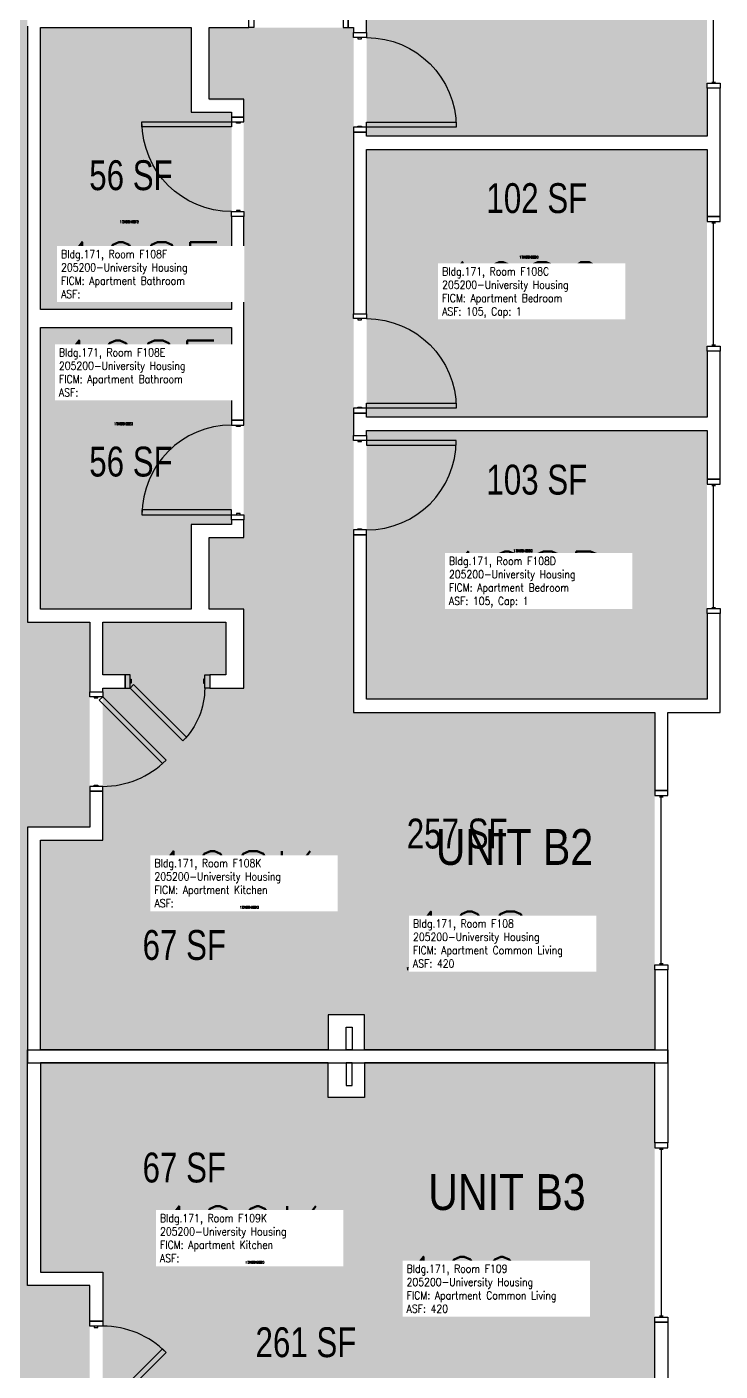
# Model space of a CAD drawing. Header units: inches. Extents: x -93 to 1642, y -75 to 1661.
# Drawn here: x 1364 to 1642, y 829 to 1369 of the extents above; entities that cross this region are included whole.
import ezdxf
from ezdxf.enums import TextEntityAlignment as Align

# ---------------------------------------------------------------- set-up
doc = ezdxf.new("R2010")
doc.units = ezdxf.units.IN
doc.header["$LTSCALE"] = 96
doc.header["$MEASUREMENT"] = 0
for name, color, linetype in [('A-AREA-IDEN', 1, 'Continuous'), ('A-DOOR', 2, 'Continuous'), ('A-GLAZ', 1, 'Continuous'), ('A-IDEN-RNUM', 7, 'Continuous'), ('A-IDEN-SNUM', 4, 'Continuous'), ('A-IDEN-VNUM', 4, 'Continuous'), ('A-WALL', 5, 'Continuous'), ('AREA-TEXT', 3, 'Continuous'), ('Rooms-Category-Color', 7, 'Continuous'), ('Rooms-College-Color', 7, 'Continuous'), ('Rooms-Department-Color', 7, 'Continuous'), ('Rooms-Division-Color', 7, 'Continuous'), ('Rooms-Information', 7, 'Continuous')]:
    doc.layers.add(name, color=color, linetype=linetype)
doc.styles.add('AREA', font='arial.ttf', dxfattribs={"width": 0.75, "height": 12})
doc.styles.add('ROOMSNUMBER', font='txt.shx', dxfattribs={"height": 0.03})
doc.styles.add('ROOMVNUMBER', font='simplex.shx', dxfattribs={"width": 0.85})
doc.styles.get("Standard").update_dxf_attribs({"font": 'ARIALN.TTF'})

msp = doc.modelspace()

# ---------------------------------------------------------------- hatches: boundary and pattern name
h = msp.add_hatch()
h.set_pattern_fill('ANSI31', color=256, angle=-90, style=0)
h.set_pattern_definition([(315, (2014.96835, 1557.48048), (0.088388348, 0.088388348), [])])
h.paths.add_polyline_path([(1431.02, 1226.01), (1431.02, 1167.28), (1421.81, 1167.28), (1421.81, 1226.01)], flags=9)
at = {"layer": 'Rooms-Category-Color', "true_color": 0xadadad}
for points in [[(185.13, 1382.5), (274.52, 1382.5), (274.52, 1407.5), (356.84, 1407.5), (356.84, 1382.5), (685.25, 1382.5), (685.25, 1369), (693.25, 1369), (693.25, 1374), (724.88, 1374), (733.25, 1374), (733.25, 1372.5), (737.25, 1372.5), (737.25, 1477.5), (824.12, 1477.5), (824.12, 1382.5), (1192.16, 1382.5), (1192.16, 1407.5), (1274.48, 1407.5), (1274.48, 1382.5), (1363.87, 1382.5), (1363.87, 1322.5), (1138.87, 1322.5), (1138.87, 1202.75), (1051.88, 1202.75), (1051.88, 1322.5), (935.89, 1322.5), (935.89, 1286.5), (785.25, 1286.5), (785.25, 1300), (777.25, 1300), (777.25, 1295), (737.25, 1295), (737.25, 1296.5), (733.25, 1296.5), (733.25, 1286.5), (713.23, 1286.5), (622.11, 1286.5), (622.11, 1322.5), (185.13, 1322.5)], [(1363.87, 211), (1303.87, 211), (1303.87, 332.39), (1278.87, 332.39), (1278.87, 414.72), (1303.87, 414.72), (1303.87, 1145.53), (1303.87, 1145.53), (1303.87, 1227.86), (1303.87, 1227.86), (1303.87, 1322.5), (1363.87, 1322.5), (1363.87, 1130.22), (1388.87, 1130.22), (1388.87, 1047.89), (1363.87, 1047.89), (1363.87, 863.86), (1388.87, 863.86), (1388.87, 781.53), (1363.87, 781.53), (1363.87, 353.5), (1363.25, 353.5), (1363.25, 244), (1363.87, 244), (1363.87, 243)]]:
    msp.add_hatch(color=253, dxfattribs=at).paths.add_polyline_path(points)
at = {"layer": 'Rooms-Category-Color', "true_color": 0x728ef3}
for points in [[(1636.87, 1325.37), (1636.87, 1433), (1500.12, 1433), (1500.14, 1325.36), (1636.43, 1325.36)], [(1445.87, 1334.99), (1445.87, 1255.86), (1369.12, 1255.86), (1369.12, 1368.99), (1429.62, 1369), (1429.62, 1335)], [(1615.87, 958.5), (1615.87, 1094), (1494.87, 1094), (1494.87, 1369), (1436.87, 1369), (1436.87, 1339.87), (1450.75, 1339.87), (1450.75, 1164.22), (1436.87, 1164.22), (1436.87, 1135.47), (1450.75, 1135.47), (1450.75, 1103.77), (1437.12, 1103.77), (1437.12, 1109.02), (1443.5, 1109.02), (1443.5, 1130.22), (1394.12, 1130.22), (1394.12, 1109.02), (1403.12, 1109.02), (1403.12, 1103.77), (1394.12, 1103.77), (1394.12, 1042.64), (1484.62, 1042.64), (1484.62, 972.5), (1499.25, 972.5), (1499.25, 958.5)], [(1636.87, 1320.12), (1636.87, 1212.5), (1500.14, 1212.49), (1500.12, 1320.12), (1636.43, 1320.11)], [(1369.12, 1248.59), (1369.12, 1135.47), (1429.62, 1135.47), (1429.62, 1169.47), (1445.87, 1169.47), (1445.87, 1248.61)], [(1636.87, 1207.25), (1636.87, 1099.25), (1500.12, 1099.25), (1500.12, 1207.25), (1636.43, 1207.24)], [(1484.62, 958.5), (1369.12, 958.5), (1369.12, 1042.64), (1484.62, 1042.64)], [(1484.62, 953.25), (1369.12, 953.25), (1369.12, 869.11), (1484.62, 869.11)], [(1615.87, 953.25), (1615.87, 817.75), (1494.87, 817.75), (1494.87, 542.75), (1436.87, 542.75), (1436.87, 571.87), (1446.75, 571.87), (1446.75, 747.16), (1436.87, 747.16), (1436.87, 776.28), (1450.75, 776.28), (1450.75, 807.98), (1437.12, 807.98), (1437.12, 802.73), (1443.5, 802.73), (1443.5, 781.53), (1394.12, 781.53), (1394.12, 802.73), (1403.12, 802.73), (1403.12, 807.98), (1394.12, 807.98), (1394.12, 869.11), (1484.62, 869.11), (1484.62, 939.25), (1499.25, 939.25), (1499.25, 953.25)]]:
    msp.add_hatch(color=171, dxfattribs=at).paths.add_polyline_path(points)
at = {"layer": 'Rooms-College-Color', "true_color": 0xadadad}
for points in [[(185.13, 1382.5), (274.52, 1382.5), (274.52, 1407.5), (356.84, 1407.5), (356.84, 1382.5), (685.25, 1382.5), (685.25, 1369), (693.25, 1369), (693.25, 1374), (724.88, 1374), (733.25, 1374), (733.25, 1372.5), (737.25, 1372.5), (737.25, 1477.5), (824.12, 1477.5), (824.12, 1382.5), (1192.16, 1382.5), (1192.16, 1407.5), (1274.48, 1407.5), (1274.48, 1382.5), (1363.87, 1382.5), (1363.87, 1322.5), (1138.87, 1322.5), (1138.87, 1202.75), (1051.88, 1202.75), (1051.88, 1322.5), (935.89, 1322.5), (935.89, 1286.5), (785.25, 1286.5), (785.25, 1300), (777.25, 1300), (777.25, 1295), (737.25, 1295), (737.25, 1296.5), (733.25, 1296.5), (733.25, 1286.5), (713.23, 1286.5), (622.11, 1286.5), (622.11, 1322.5), (185.13, 1322.5)], [(1636.87, 1325.37), (1636.87, 1433), (1500.12, 1433), (1500.14, 1325.36), (1636.43, 1325.36)], [(1445.87, 1334.99), (1445.87, 1255.86), (1369.12, 1255.86), (1369.12, 1368.99), (1429.62, 1369), (1429.62, 1335)], [(1615.87, 958.5), (1615.87, 1094), (1494.87, 1094), (1494.87, 1369), (1436.87, 1369), (1436.87, 1339.87), (1450.75, 1339.87), (1450.75, 1164.22), (1436.87, 1164.22), (1436.87, 1135.47), (1450.75, 1135.47), (1450.75, 1103.77), (1437.12, 1103.77), (1437.12, 1109.02), (1443.5, 1109.02), (1443.5, 1130.22), (1394.12, 1130.22), (1394.12, 1109.02), (1403.12, 1109.02), (1403.12, 1103.77), (1394.12, 1103.77), (1394.12, 1042.64), (1484.62, 1042.64), (1484.62, 972.5), (1499.25, 972.5), (1499.25, 958.5)], [(1363.87, 211), (1303.87, 211), (1303.87, 332.39), (1278.87, 332.39), (1278.87, 414.72), (1303.87, 414.72), (1303.87, 1145.53), (1303.87, 1145.53), (1303.87, 1227.86), (1303.87, 1227.86), (1303.87, 1322.5), (1363.87, 1322.5), (1363.87, 1130.22), (1388.87, 1130.22), (1388.87, 1047.89), (1363.87, 1047.89), (1363.87, 863.86), (1388.87, 863.86), (1388.87, 781.53), (1363.87, 781.53), (1363.87, 353.5), (1363.25, 353.5), (1363.25, 244), (1363.87, 244), (1363.87, 243)], [(1636.87, 1320.12), (1636.87, 1212.5), (1500.14, 1212.49), (1500.12, 1320.12), (1636.43, 1320.11)], [(1369.12, 1248.59), (1369.12, 1135.47), (1429.62, 1135.47), (1429.62, 1169.47), (1445.87, 1169.47), (1445.87, 1248.61)], [(1636.87, 1207.25), (1636.87, 1099.25), (1500.12, 1099.25), (1500.12, 1207.25), (1636.43, 1207.24)], [(1484.62, 958.5), (1369.12, 958.5), (1369.12, 1042.64), (1484.62, 1042.64)], [(1484.62, 953.25), (1369.12, 953.25), (1369.12, 869.11), (1484.62, 869.11)], [(1615.87, 953.25), (1615.87, 817.75), (1494.87, 817.75), (1494.87, 542.75), (1436.87, 542.75), (1436.87, 571.87), (1446.75, 571.87), (1446.75, 747.16), (1436.87, 747.16), (1436.87, 776.28), (1450.75, 776.28), (1450.75, 807.98), (1437.12, 807.98), (1437.12, 802.73), (1443.5, 802.73), (1443.5, 781.53), (1394.12, 781.53), (1394.12, 802.73), (1403.12, 802.73), (1403.12, 807.98), (1394.12, 807.98), (1394.12, 869.11), (1484.62, 869.11), (1484.62, 939.25), (1499.25, 939.25), (1499.25, 953.25)]]:
    msp.add_hatch(color=253, dxfattribs=at).paths.add_polyline_path(points)
at = {"layer": 'Rooms-Department-Color', "true_color": 0xacacac}
for points in [[(185.13, 1382.5), (274.52, 1382.5), (274.52, 1407.5), (356.84, 1407.5), (356.84, 1382.5), (685.25, 1382.5), (685.25, 1369), (693.25, 1369), (693.25, 1374), (724.88, 1374), (733.25, 1374), (733.25, 1372.5), (737.25, 1372.5), (737.25, 1477.5), (824.12, 1477.5), (824.12, 1382.5), (1192.16, 1382.5), (1192.16, 1407.5), (1274.48, 1407.5), (1274.48, 1382.5), (1363.87, 1382.5), (1363.87, 1322.5), (1138.87, 1322.5), (1138.87, 1202.75), (1051.88, 1202.75), (1051.88, 1322.5), (935.89, 1322.5), (935.89, 1286.5), (785.25, 1286.5), (785.25, 1300), (777.25, 1300), (777.25, 1295), (737.25, 1295), (737.25, 1296.5), (733.25, 1296.5), (733.25, 1286.5), (713.23, 1286.5), (622.11, 1286.5), (622.11, 1322.5), (185.13, 1322.5)], [(1363.87, 211), (1303.87, 211), (1303.87, 332.39), (1278.87, 332.39), (1278.87, 414.72), (1303.87, 414.72), (1303.87, 1145.53), (1303.87, 1145.53), (1303.87, 1227.86), (1303.87, 1227.86), (1303.87, 1322.5), (1363.87, 1322.5), (1363.87, 1130.22), (1388.87, 1130.22), (1388.87, 1047.89), (1363.87, 1047.89), (1363.87, 863.86), (1388.87, 863.86), (1388.87, 781.53), (1363.87, 781.53), (1363.87, 353.5), (1363.25, 353.5), (1363.25, 244), (1363.87, 244), (1363.87, 243)]]:
    msp.add_hatch(color=253, dxfattribs=at).paths.add_polyline_path(points)
at = {"layer": 'Rooms-Department-Color', "true_color": 0x604aed}
for points in [[(1636.87, 1325.37), (1636.87, 1433), (1500.12, 1433), (1500.14, 1325.36), (1636.43, 1325.36)], [(1445.87, 1334.99), (1445.87, 1255.86), (1369.12, 1255.86), (1369.12, 1368.99), (1429.62, 1369), (1429.62, 1335)], [(1615.87, 958.5), (1615.87, 1094), (1494.87, 1094), (1494.87, 1369), (1436.87, 1369), (1436.87, 1339.87), (1450.75, 1339.87), (1450.75, 1164.22), (1436.87, 1164.22), (1436.87, 1135.47), (1450.75, 1135.47), (1450.75, 1103.77), (1437.12, 1103.77), (1437.12, 1109.02), (1443.5, 1109.02), (1443.5, 1130.22), (1394.12, 1130.22), (1394.12, 1109.02), (1403.12, 1109.02), (1403.12, 1103.77), (1394.12, 1103.77), (1394.12, 1042.64), (1484.62, 1042.64), (1484.62, 972.5), (1499.25, 972.5), (1499.25, 958.5)], [(1636.87, 1320.12), (1636.87, 1212.5), (1500.14, 1212.49), (1500.12, 1320.12), (1636.43, 1320.11)], [(1369.12, 1248.59), (1369.12, 1135.47), (1429.62, 1135.47), (1429.62, 1169.47), (1445.87, 1169.47), (1445.87, 1248.61)], [(1636.87, 1207.25), (1636.87, 1099.25), (1500.12, 1099.25), (1500.12, 1207.25), (1636.43, 1207.24)], [(1484.62, 958.5), (1369.12, 958.5), (1369.12, 1042.64), (1484.62, 1042.64)], [(1484.62, 953.25), (1369.12, 953.25), (1369.12, 869.11), (1484.62, 869.11)], [(1615.87, 953.25), (1615.87, 817.75), (1494.87, 817.75), (1494.87, 542.75), (1436.87, 542.75), (1436.87, 571.87), (1446.75, 571.87), (1446.75, 747.16), (1436.87, 747.16), (1436.87, 776.28), (1450.75, 776.28), (1450.75, 807.98), (1437.12, 807.98), (1437.12, 802.73), (1443.5, 802.73), (1443.5, 781.53), (1394.12, 781.53), (1394.12, 802.73), (1403.12, 802.73), (1403.12, 807.98), (1394.12, 807.98), (1394.12, 869.11), (1484.62, 869.11), (1484.62, 939.25), (1499.25, 939.25), (1499.25, 953.25)]]:
    msp.add_hatch(color=173, dxfattribs=at).paths.add_polyline_path(points)
at = {"layer": 'Rooms-Division-Color', "true_color": 0xadadad}
for points in [[(185.13, 1382.5), (274.52, 1382.5), (274.52, 1407.5), (356.84, 1407.5), (356.84, 1382.5), (685.25, 1382.5), (685.25, 1369), (693.25, 1369), (693.25, 1374), (724.88, 1374), (733.25, 1374), (733.25, 1372.5), (737.25, 1372.5), (737.25, 1477.5), (824.12, 1477.5), (824.12, 1382.5), (1192.16, 1382.5), (1192.16, 1407.5), (1274.48, 1407.5), (1274.48, 1382.5), (1363.87, 1382.5), (1363.87, 1322.5), (1138.87, 1322.5), (1138.87, 1202.75), (1051.88, 1202.75), (1051.88, 1322.5), (935.89, 1322.5), (935.89, 1286.5), (785.25, 1286.5), (785.25, 1300), (777.25, 1300), (777.25, 1295), (737.25, 1295), (737.25, 1296.5), (733.25, 1296.5), (733.25, 1286.5), (713.23, 1286.5), (622.11, 1286.5), (622.11, 1322.5), (185.13, 1322.5)], [(1363.87, 211), (1303.87, 211), (1303.87, 332.39), (1278.87, 332.39), (1278.87, 414.72), (1303.87, 414.72), (1303.87, 1145.53), (1303.87, 1145.53), (1303.87, 1227.86), (1303.87, 1227.86), (1303.87, 1322.5), (1363.87, 1322.5), (1363.87, 1130.22), (1388.87, 1130.22), (1388.87, 1047.89), (1363.87, 1047.89), (1363.87, 863.86), (1388.87, 863.86), (1388.87, 781.53), (1363.87, 781.53), (1363.87, 353.5), (1363.25, 353.5), (1363.25, 244), (1363.87, 244), (1363.87, 243)]]:
    msp.add_hatch(color=253, dxfattribs=at).paths.add_polyline_path(points)
at = {"layer": 'Rooms-Division-Color', "true_color": 0x604aed}
for points in [[(1636.87, 1325.37), (1636.87, 1433), (1500.12, 1433), (1500.14, 1325.36), (1636.43, 1325.36)], [(1445.87, 1334.99), (1445.87, 1255.86), (1369.12, 1255.86), (1369.12, 1368.99), (1429.62, 1369), (1429.62, 1335)], [(1615.87, 958.5), (1615.87, 1094), (1494.87, 1094), (1494.87, 1369), (1436.87, 1369), (1436.87, 1339.87), (1450.75, 1339.87), (1450.75, 1164.22), (1436.87, 1164.22), (1436.87, 1135.47), (1450.75, 1135.47), (1450.75, 1103.77), (1437.12, 1103.77), (1437.12, 1109.02), (1443.5, 1109.02), (1443.5, 1130.22), (1394.12, 1130.22), (1394.12, 1109.02), (1403.12, 1109.02), (1403.12, 1103.77), (1394.12, 1103.77), (1394.12, 1042.64), (1484.62, 1042.64), (1484.62, 972.5), (1499.25, 972.5), (1499.25, 958.5)], [(1636.87, 1320.12), (1636.87, 1212.5), (1500.14, 1212.49), (1500.12, 1320.12), (1636.43, 1320.11)], [(1369.12, 1248.59), (1369.12, 1135.47), (1429.62, 1135.47), (1429.62, 1169.47), (1445.87, 1169.47), (1445.87, 1248.61)], [(1636.87, 1207.25), (1636.87, 1099.25), (1500.12, 1099.25), (1500.12, 1207.25), (1636.43, 1207.24)], [(1484.62, 958.5), (1369.12, 958.5), (1369.12, 1042.64), (1484.62, 1042.64)], [(1484.62, 953.25), (1369.12, 953.25), (1369.12, 869.11), (1484.62, 869.11)], [(1615.87, 953.25), (1615.87, 817.75), (1494.87, 817.75), (1494.87, 542.75), (1436.87, 542.75), (1436.87, 571.87), (1446.75, 571.87), (1446.75, 747.16), (1436.87, 747.16), (1436.87, 776.28), (1450.75, 776.28), (1450.75, 807.98), (1437.12, 807.98), (1437.12, 802.73), (1443.5, 802.73), (1443.5, 781.53), (1394.12, 781.53), (1394.12, 802.73), (1403.12, 802.73), (1403.12, 807.98), (1394.12, 807.98), (1394.12, 869.11), (1484.62, 869.11), (1484.62, 939.25), (1499.25, 939.25), (1499.25, 953.25)]]:
    msp.add_hatch(color=173, dxfattribs=at).paths.add_polyline_path(points)

# ---------------------------------------------------------------- linework, layer by layer
at = {"layer": 'A-DOOR'}
for points in [[(1454.75, 1369), (1452.75, 1369), (1452.75, 1374.25), (1454.75, 1374.25)], [(1490.75, 1369), (1492.75, 1369), (1492.75, 1374.25), (1490.75, 1374.25)], [(1494.87, 1365), (1494.87, 1367), (1500.12, 1367), (1500.12, 1365)], [(1496.62, 1365), (1496.62, 1364.5), (1498.12, 1364.5), (1498.12, 1365)], [(1445.87, 1331.11), (1445.87, 1329.11), (1409.87, 1329.11), (1409.87, 1331.11)], [(1450.75, 1331.11), (1450.75, 1333.11), (1445.87, 1333.11), (1445.87, 1331.11)], [(1449.37, 1331.11), (1449.37, 1330.61), (1447.87, 1330.61), (1447.87, 1331.11)], [(1494.87, 1329), (1494.87, 1327), (1500.12, 1327), (1500.12, 1329)], [(1496.62, 1329), (1496.62, 1329.5), (1498.12, 1329.5), (1498.12, 1329)], [(1500.12, 1329), (1500.12, 1331), (1536.12, 1331), (1536.12, 1329)], [(1450.75, 1295.11), (1450.75, 1293.11), (1445.87, 1293.11), (1445.87, 1295.11)], [(1449.37, 1295.11), (1449.37, 1295.61), (1447.87, 1295.61), (1447.87, 1295.11)], [(1494.87, 1252.12), (1494.87, 1254.12), (1500.12, 1254.12), (1500.12, 1252.12)], [(1496.62, 1252.12), (1496.62, 1251.62), (1498.12, 1251.62), (1498.12, 1252.12)], [(1494.87, 1216.12), (1494.87, 1214.12), (1500.12, 1214.12), (1500.12, 1216.12)], [(1496.62, 1216.12), (1496.62, 1216.62), (1498.12, 1216.62), (1498.12, 1216.12)], [(1500.12, 1216.12), (1500.12, 1218.12), (1536.12, 1218.12), (1536.12, 1216.12)], [(1450.75, 1209.36), (1450.75, 1211.36), (1445.87, 1211.36), (1445.87, 1209.36)], [(1449.37, 1209.36), (1449.37, 1208.86), (1447.87, 1208.86), (1447.87, 1209.36)], [(1494.87, 1203.25), (1494.87, 1205.25), (1500.12, 1205.25), (1500.12, 1203.25)], [(1496.62, 1203.25), (1496.62, 1202.75), (1498.12, 1202.75), (1498.12, 1203.25)], [(1500.12, 1203.25), (1500.12, 1201.25), (1536.12, 1201.25), (1536.12, 1203.25)], [(1445.87, 1173.36), (1445.87, 1175.36), (1409.87, 1175.36), (1409.87, 1173.36)], [(1450.75, 1173.36), (1450.75, 1171.36), (1445.87, 1171.36), (1445.87, 1173.36)], [(1449.37, 1173.36), (1449.37, 1173.86), (1447.87, 1173.86), (1447.87, 1173.36)], [(1494.87, 1167.25), (1494.87, 1165.25), (1500.12, 1165.25), (1500.12, 1167.25)], [(1496.62, 1167.25), (1496.62, 1167.75), (1498.12, 1167.75), (1498.12, 1167.25)], [(1405.08, 1109.02), (1403.08, 1109.02), (1403.08, 1103.77), (1405.08, 1103.77)], [(1405.08, 1107.27), (1405.58, 1107.27), (1405.58, 1105.77), (1405.08, 1105.77)], [(1435.08, 1107.27), (1434.58, 1107.27), (1434.58, 1105.77), (1435.08, 1105.77)], [(1435.08, 1109.02), (1437.08, 1109.02), (1437.08, 1103.77), (1435.08, 1103.77)], [(1388.87, 1100.28), (1388.87, 1102.28), (1394.12, 1102.28), (1394.12, 1100.28)], [(1405.08, 1103.77), (1406.49, 1105.18), (1427.7, 1083.97), (1426.29, 1082.55)], [(1390.62, 1100.28), (1390.62, 1099.78), (1392.12, 1099.78), (1392.12, 1100.28)], [(1394.12, 1100.28), (1392.71, 1098.87), (1418.17, 1073.41), (1419.58, 1074.82)], [(1388.87, 1064.28), (1388.87, 1062.28), (1394.12, 1062.28), (1394.12, 1064.28)], [(1390.62, 1064.28), (1390.62, 1064.78), (1392.12, 1064.78), (1392.12, 1064.28)], [(1388.87, 847.47), (1388.87, 849.47), (1394.12, 849.47), (1394.12, 847.47)], [(1390.62, 847.47), (1390.62, 846.97), (1392.12, 846.97), (1392.12, 847.47)], [(1394.12, 811.47), (1392.71, 812.88), (1418.17, 838.34), (1419.58, 836.92)]]:
    msp.add_lwpolyline(points, close=True, dxfattribs=at)
at = {"layer": 'A-DOOR', "extrusion": (0, 0, -1)}
for centre, radius, start, end in [((-1500.12, 1329), 36, 90, 180), ((-1445.87, 1331.11), 36, 270, 0), ((-1500.12, 1216.12), 36, 90, 180), ((-1405.08, 1103.77), 30, 180, 225)]:
    msp.add_arc(centre, radius, start, end, dxfattribs=at)
at = {"layer": 'A-DOOR'}
for centre, start, end in [((1445.87, 1173.36), 90, 180), ((1500.12, 1203.25), 270, 0), ((1394.12, 1100.28), 270, 315), ((1394.12, 811.47), 45, 90)]:
    msp.add_arc(centre, 36, start, end, dxfattribs=at)
at = {"layer": 'A-GLAZ'}
for p, q in [((1639.5, 1347.15), (1639.5, 1396.15)), ((1638.75, 1347.15), (1640.25, 1347.15)), ((1638.75, 1290.62), (1640.25, 1290.62)), ((1639.5, 1241.62), (1639.5, 1290.62)), ((1638.75, 1241.62), (1640.25, 1241.62)), ((1638.75, 1185.15), (1640.25, 1185.15)), ((1639.5, 1136.15), (1639.5, 1185.15)), ((1638.75, 1136.15), (1640.25, 1136.15)), ((1617.75, 1060.11), (1619.25, 1060.11)), ((1618.5, 993.11), (1618.5, 1060.11)), ((1617.75, 993.11), (1619.25, 993.11)), ((1617.75, 918.62), (1619.25, 918.62)), ((1618.5, 918.62), (1618.5, 851.62)), ((1617.75, 851.62), (1619.25, 851.62))]:
    msp.add_line(p, q, dxfattribs=at)
for points in [[(1642.12, 1346.65), (1642.12, 1344.65), (1636.87, 1344.65), (1636.87, 1346.65)], [(1642.12, 1291.12), (1642.12, 1293.12), (1636.87, 1293.12), (1636.87, 1291.12)], [(1642.12, 1241.12), (1642.12, 1239.12), (1636.87, 1239.12), (1636.87, 1241.12)], [(1642.12, 1185.65), (1642.12, 1187.65), (1636.87, 1187.65), (1636.87, 1185.65)], [(1642.12, 1135.65), (1642.12, 1133.65), (1636.87, 1133.65), (1636.87, 1135.65)], [(1621.12, 1060.61), (1621.12, 1062.61), (1615.87, 1062.61), (1615.87, 1060.61)], [(1621.12, 992.61), (1621.12, 990.61), (1615.87, 990.61), (1615.87, 992.61)], [(1621.12, 919.12), (1621.12, 921.12), (1615.87, 921.12), (1615.87, 919.12)], [(1621.12, 851.12), (1621.12, 849.12), (1615.87, 849.12), (1615.87, 851.12)]]:
    msp.add_lwpolyline(points, close=True, dxfattribs=at)
at = {"layer": 'A-WALL'}
for p, q in [((1500.12, 1367), (1500.12, 1433)), ((1452.75, 1369), (1452.75, 1374.25)), ((1492.75, 1374.25), (1492.75, 1369)), ((1363.87, 1369.62), (1363.87, 1130.22)), ((1369.12, 1369), (1429.62, 1369)), ((1369.12, 1255.86), (1369.12, 1369)), ((1429.62, 1369), (1429.62, 1335)), ((1436.87, 1369), (1450.12, 1369)), ((1436.87, 1340.25), (1436.87, 1369)), ((1450.12, 1369), (1452.75, 1369)), ((1492.75, 1369), (1494.87, 1369)), ((1494.87, 1369), (1494.87, 1367)), ((1494.87, 1367), (1500.12, 1367)), ((1642.12, 1344.65), (1636.87, 1344.65)), ((1636.87, 1344.65), (1636.87, 1325.37)), ((1642.12, 1293.12), (1642.12, 1344.65)), ((1450.75, 1340.25), (1436.87, 1340.25)), ((1450.75, 1333.11), (1450.75, 1340.25)), ((1429.62, 1335), (1445.87, 1335)), ((1445.87, 1335), (1445.87, 1333.11)), ((1445.87, 1333.11), (1450.75, 1333.11)), ((1500.12, 1327), (1494.87, 1327)), ((1494.87, 1327), (1494.87, 1254.12)), ((1500.12, 1325.37), (1500.12, 1327)), ((1636.87, 1325.37), (1500.12, 1325.37)), ((1500.12, 1320.12), (1636.87, 1320.12)), ((1500.12, 1254.12), (1500.12, 1320.12)), ((1636.87, 1320.12), (1636.87, 1293.12)), ((1450.75, 1293.11), (1445.87, 1293.11)), ((1445.87, 1293.11), (1445.87, 1255.86)), ((1450.75, 1211.36), (1450.75, 1293.11)), ((1636.87, 1293.12), (1642.12, 1293.12)), ((1445.87, 1255.86), (1369.12, 1255.86)), ((1494.87, 1254.12), (1500.12, 1254.12)), ((1369.12, 1248.61), (1445.87, 1248.61)), ((1369.12, 1135.47), (1369.12, 1248.61)), ((1445.87, 1248.61), (1445.87, 1211.36)), ((1642.12, 1239.12), (1636.87, 1239.12)), ((1636.87, 1239.12), (1636.87, 1212.5)), ((1642.12, 1187.65), (1642.12, 1239.12)), ((1445.87, 1211.36), (1450.75, 1211.36)), ((1500.12, 1214.12), (1494.87, 1214.12)), ((1494.87, 1214.12), (1494.87, 1205.25)), ((1500.12, 1212.5), (1500.12, 1214.12)), ((1636.87, 1212.5), (1500.12, 1212.5)), ((1494.87, 1205.25), (1500.12, 1205.25)), ((1500.12, 1207.25), (1636.87, 1207.25)), ((1500.12, 1205.25), (1500.12, 1207.25)), ((1636.87, 1207.25), (1636.87, 1187.65)), ((1636.87, 1187.65), (1642.12, 1187.65)), ((1445.87, 1169.47), (1429.62, 1169.47)), ((1429.62, 1169.47), (1429.62, 1135.47)), ((1450.75, 1171.36), (1445.87, 1171.36)), ((1445.87, 1171.36), (1445.87, 1169.47)), ((1450.75, 1164.22), (1450.75, 1171.36)), ((1436.87, 1164.22), (1450.75, 1164.22)), ((1436.87, 1135.47), (1436.87, 1164.22)), ((1500.12, 1165.25), (1494.87, 1165.25)), ((1494.87, 1165.25), (1494.87, 1094)), ((1500.12, 1099.25), (1500.12, 1165.25)), ((1429.62, 1135.47), (1369.12, 1135.47)), ((1450.75, 1135.47), (1436.87, 1135.47)), ((1450.75, 1103.77), (1450.75, 1135.47)), ((1363.87, 1130.22), (1388.87, 1130.22)), ((1388.87, 1130.22), (1388.87, 1102.28)), ((1394.12, 1109.02), (1394.12, 1130.22)), ((1394.12, 1130.22), (1443.5, 1130.22)), ((1443.5, 1130.22), (1443.5, 1109.02)), ((1642.12, 1133.65), (1636.87, 1133.65)), ((1636.87, 1133.65), (1636.87, 1099.25)), ((1642.12, 1094), (1642.12, 1133.65)), ((1403.08, 1109.02), (1394.12, 1109.02)), ((1403.08, 1103.77), (1403.08, 1109.02)), ((1443.5, 1109.02), (1437.08, 1109.02)), ((1437.08, 1109.02), (1437.08, 1103.77)), ((1388.87, 1102.28), (1394.12, 1102.28)), ((1394.12, 1103.77), (1403.08, 1103.77)), ((1394.12, 1102.28), (1394.12, 1103.77)), ((1437.08, 1103.77), (1450.75, 1103.77)), ((1636.87, 1099.25), (1500.12, 1099.25)), ((1494.87, 1094), (1615.87, 1094)), ((1615.87, 1094), (1615.87, 1062.61)), ((1621.12, 1094), (1642.12, 1094)), ((1621.12, 1062.61), (1621.12, 1094)), ((1394.12, 1062.28), (1388.87, 1062.28)), ((1388.87, 1062.28), (1388.87, 1047.89)), ((1394.12, 1042.64), (1394.12, 1062.28)), ((1615.87, 1062.61), (1621.12, 1062.61)), ((1363.87, 1047.89), (1363.87, 953.25)), ((1388.87, 1047.89), (1363.87, 1047.89)), ((1369.12, 958.5), (1369.12, 1042.64)), ((1369.12, 1042.64), (1394.12, 1042.64)), ((1621.12, 990.61), (1615.87, 990.61)), ((1615.87, 990.61), (1615.87, 958.5)), ((1621.12, 953.25), (1621.12, 990.61)), ((1484.62, 972.5), (1484.62, 958.5)), ((1499.25, 972.5), (1484.62, 972.5)), ((1499.25, 958.5), (1499.25, 972.5)), ((1491.87, 958.5), (1491.87, 967.62)), ((1491.87, 967.62), (1494.37, 967.62)), ((1494.37, 967.62), (1494.37, 958.5)), ((1363.87, 863.86), (1363.87, 958.5)), ((1363.87, 958.5), (1621.12, 958.5)), ((1484.62, 958.5), (1369.12, 958.5)), ((1494.37, 958.5), (1491.87, 958.5)), ((1615.87, 958.5), (1499.25, 958.5)), ((1621.12, 958.5), (1621.12, 921.12)), ((1363.87, 953.25), (1621.12, 953.25)), ((1369.12, 953.25), (1369.12, 869.11)), ((1484.62, 953.25), (1369.12, 953.25)), ((1484.62, 939.25), (1484.62, 953.25)), ((1494.37, 953.25), (1491.87, 953.25)), ((1491.87, 953.25), (1491.87, 944.12)), ((1494.37, 944.12), (1494.37, 953.25)), ((1615.87, 953.25), (1499.25, 953.25)), ((1499.25, 953.25), (1499.25, 939.25)), ((1615.87, 921.12), (1615.87, 953.25)), ((1491.87, 944.12), (1494.37, 944.12)), ((1499.25, 939.25), (1484.62, 939.25)), ((1621.12, 921.12), (1615.87, 921.12)), ((1388.87, 863.86), (1363.87, 863.86)), ((1369.12, 869.11), (1394.12, 869.11)), ((1388.87, 849.47), (1388.87, 863.86)), ((1394.12, 869.11), (1394.12, 849.47)), ((1394.12, 849.47), (1388.87, 849.47)), ((1615.87, 817.75), (1615.87, 849.12)), ((1615.87, 849.12), (1621.12, 849.12)), ((1621.12, 849.12), (1621.12, 817.75))]:
    msp.add_line(p, q, dxfattribs=at)

# ---------------------------------------------------------------- texts
at = {"layer": 'A-AREA-IDEN'}
for s, p in [('UNIT B2', (1559.51, 1032.73)), ('UNIT B3', (1556.5, 894.12))]:
    msp.add_text(s, height=14.4, dxfattribs=at).set_placement(p, align=Align.CENTER)
at = {"layer": 'A-IDEN-RNUM', "style": 'ROOMSNUMBER', "width": 0.85}
for s, p in [('0108-F0', (1404.76, 1291.02)), ('0108-C0', (1565.32, 1276.82)), ('0108-E0', (1402.45, 1209.91)), ('0108-D0', (1562.96, 1158.86)), ('0108-K0', (1452.96, 1015.71)), ('0108-00', (1519.91, 991.01)), ('0109-K0', (1455.18, 873.13)), ('0109-00', (1533.98, 862.69))]:
    msp.add_text(s, height=1, dxfattribs=at).set_placement(p, align=Align.MIDDLE_CENTER)
at = {"layer": 'A-IDEN-SNUM', "style": 'ROOMSNUMBER', "width": 0.85}
for s, p in [('1710F108F0', (1404.76, 1291.02)), ('1710F108C0', (1565.32, 1276.82)), ('1710F108E0', (1402.45, 1209.91)), ('1710F108D0', (1562.96, 1158.86)), ('1710F108K0', (1452.96, 1015.71)), ('1710F10800', (1519.91, 991.01)), ('1710F109K0', (1455.18, 873.13)), ('1710F10900', (1533.98, 862.69))]:
    msp.add_text(s, height=1, dxfattribs=at).set_placement(p, align=Align.MIDDLE_CENTER)
at = {"layer": 'A-IDEN-VNUM', "style": 'ROOMVNUMBER', "width": 0.85}
for s, p in [('108F', (1408.78, 1271.63)), ('108C', (1562.79, 1263.6)), ('108E', (1407.93, 1232.13)), ('108D', (1565.08, 1147.3)), ('108K', (1446.76, 1026.99)), ('108', (1541.51, 1002.73)), ('109K', (1448.98, 884.41)), ('109', (1538.5, 864.12))]:
    msp.add_text(s, height=22.5, dxfattribs=at).set_placement(p, align=Align.MIDDLE_CENTER)
at = {"layer": 'AREA-TEXT', "style": 'AREA', "width": 0.75}
for s, p in [('56 SF', (1405.44, 1309.74)), ('102 SF', (1568.5, 1300.53)), ('56 SF', (1405.45, 1194.72)), ('103 SF', (1568.5, 1187.47)), ('257 SF', (1536.5, 1045.33)), ('67 SF', (1426.87, 1000.57)), ('67 SF', (1426.87, 911.18)), ('261 SF', (1475.74, 841.02))]:
    msp.add_text(s, height=12, dxfattribs=at).set_placement(p, align=Align.MIDDLE_CENTER)

# ---------------------------------------------------------------- next in the draw order: texts
at = {"layer": 'Rooms-Information', "char_height": 3.2143, "width": 72, "attachment_point": 7, "style": 'ROOMVNUMBER', "bg_fill": 3, "box_fill_scale": 1.5, "bg_fill_color": 256, "bg_fill_true_color": 13158600, "bg_fill_transparency": 0}
for s, insert in [('Bldg.171, Room F108F^M^J205200-University Housing^M^JFICM: Apartment Bathroom^M^JASF: ', (1377.36, 1260.38)), ('Bldg.171, Room F108C^M^J205200-University Housing^M^JFICM: Apartment Bedroom^M^JASF: 105, Cap: 1', (1530.46, 1252.35)), ('Bldg.171, Room F108E^M^J205200-University Housing^M^JFICM: Apartment Bathroom^M^JASF: ', (1376.51, 1220.88)), ('Bldg.171, Room F108D^M^J205200-University Housing^M^JFICM: Apartment Bedroom^M^JASF: 105, Cap: 1', (1533.2, 1136.05)), ('Bldg.171, Room F108K^M^J205200-University Housing^M^JFICM: Apartment Kitchen^M^JASF: ', (1414.89, 1015.74)), ('Bldg.171, Room F108^M^J205200-University Housing^M^JFICM: Apartment Common Living^M^JASF: 420', (1518.75, 991.48)), ('Bldg.171, Room F109K^M^J205200-University Housing^M^JFICM: Apartment Kitchen^M^JASF: ', (1417.11, 873.16)), ('Bldg.171, Room F109^M^J205200-University Housing^M^JFICM: Apartment Common Living^M^JASF: 420', (1516.18, 852.87))]:
    msp.add_mtext(s, dxfattribs=dict(at, insert=insert))

doc.saveas('drawing.dxf')
